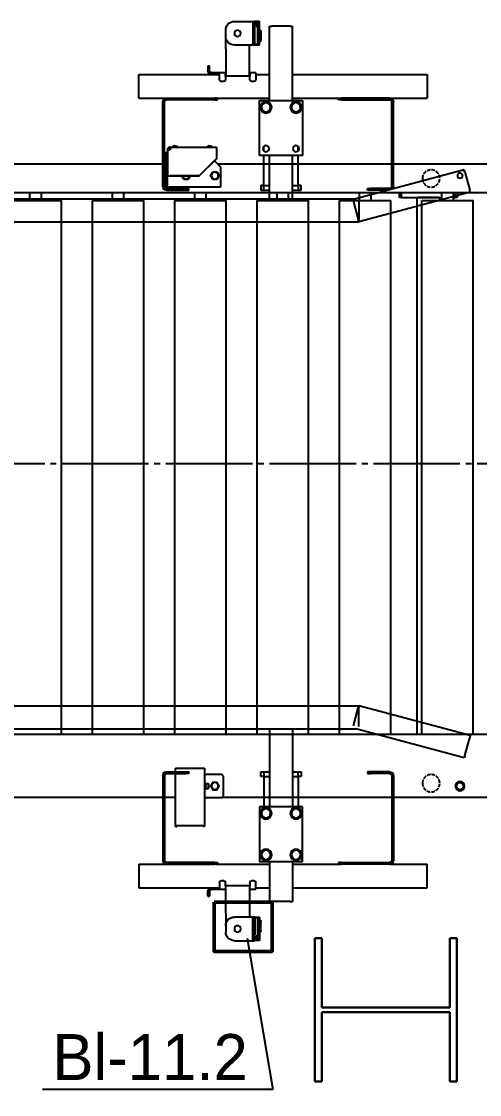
# Model space of a CAD drawing. Header units: millimetres. Extents: x -383313 to -161684, y -117025 to 99224.
# Drawn here: x -330399 to -329605, y 27967 to 29830 of the extents above; entities that cross this region are included whole.
import ezdxf
from ezdxf import colors
from ezdxf.entities.mleader import LeaderData, LeaderLine
from ezdxf.math import Vec2, Vec3

# ---------------------------------------------------------------- set-up
doc = ezdxf.new("R2010")
doc.units = ezdxf.units.MM
doc.header["$MEASUREMENT"] = 0
for name, pattern in [('DASHED', [0.75, 0.5, -0.25]), ('ESKD_shtrih', [4, 3, -1]), ('ESKD_shtrihpunktir', [18, 15, -1, 1, -1])]:
    doc.linetypes.add(name, pattern=pattern)
doc.layers.add('001__КОНСТРУКТИВ__Колонны', color=14, linetype='Continuous')
doc.layers.add('PV-3401', color=7, linetype='Continuous')

# ---------------------------------------------------------------- blocks, each defined once
blk = doc.blocks.new('A$Cdbab0bab')
at = {"color": 3}
for p, q in [((472, 549.1), (472, 544.8)), ((552.3, 549.1), (472, 549.1)), ((472, 544.8), (472, 529.6)), ((479, 550.1), (479, 549.1)), ((480, 550.7), (479.4, 550.4)), ((481.3, 550.5), (481.3, 549.1)), ((482.2, 551.7), (481.4, 550.9)), ((485.1, 551.7), (485.9, 550.9)), ((486, 550.5), (486, 549.1)), ((487.3, 550.7), (487.9, 550.4)), ((488.3, 550.1), (488.3, 549.1)), ((539, 550.1), (539, 549.1)), ((540, 550.7), (539.4, 550.4)), ((541.3, 550.5), (541.3, 549.1)), ((542.2, 551.7), (541.4, 550.9)), ((545.1, 551.7), (545.9, 550.9)), ((546, 550.5), (546, 549.1)), ((547.3, 550.7), (547.9, 550.4)), ((548.3, 550.1), (548.3, 549.1)), ((552.3, 549.1), (555, 549.1)), ((552.3, 549.1), (552.3, 544.8)), ((552.3, 547.1), (555, 547.1)), ((555, 549.1), (555, 547.1)), ((555, 547.1), (557, 547.1)), ((555, 544.7), (555, 547.1)), ((557, 547.1), (557, 544.4)), ((557, 544.4), (557, 499.3)), ((465, 515), (475.7, 525.7)), ((472, 529.6), (472, 529.4)), ((502, 499.7), (472, 529.6)), ((472, 529.4), (502, 499.5)), ((560, 540), (557, 540)), ((560, 540), (560, 520)), ((560, 534.2), (564.7, 534.2)), ((560, 525.7), (564.7, 525.7)), ((564.7, 534.2), (564.7, 525.7)), ((565, 533.9), (564.7, 534.2)), ((565, 526), (564.7, 525.7)), ((565, 526), (565, 533.9)), ((0, 520), (470, 520)), ((465, 515), (465, 480)), ((557, 520), (560, 520)), ((560, 520), (560, 480)), ((560, 520), (1470, 520)), ((502, 499.7), (552.3, 499.7)), ((502, 499.5), (502, 499.7)), ((552.3, 499.5), (502, 499.5)), ((555, 498.8), (555, 499.3)), ((555, 498.8), (557, 498.8)), ((557, 499.3), (557, 498.8)), ((557, 480), (557, 498.8)), ((0, 470), (1865, 470)), ((55, 470), (55, 462)), ((58, 462), (58, 470)), ((61.3, 457), (61.3, 470)), ((81.3, 457), (81.3, 470)), ((152, 470), (152, 462)), ((155, 462), (155, 470)), ((204.2, 457), (204.2, 470)), ((224.2, 457), (224.2, 470)), ((347.1, 457), (347.1, 470)), ((367.1, 457), (367.1, 470)), ((465, 480), (553.7, 480)), ((489.9, 457), (489.9, 470)), ((509.9, 457), (509.9, 470)), ((557, 480), (553.7, 480)), ((557, 480), (560, 480)), ((632.8, 457), (632.8, 470)), ((652.8, 457), (652.8, 470)), ((775.7, 457), (775.7, 470)), ((795.7, 457), (795.7, 470)), ((71.3, 457), (26.8, 457)), ((26.8, -470), (26.8, 457)), ((55, 462), (58, 462)), ((61.3, 462), (58, 462)), ((115.8, 457), (71.3, 457)), ((152, 462), (81.3, 462)), ((85, 462), (85, 457)), ((88, 462), (122, 462)), ((115.8, -470), (115.8, 457)), ((125, 462), (125, -470)), ((152, 462), (155, 462)), ((214.2, 457), (169.7, 457)), ((169.7, -470), (169.7, 457)), ((258.7, 457), (214.2, 457)), ((258.7, -470), (258.7, 457)), ((357.1, 457), (312.6, 457)), ((312.6, -470), (312.6, 457)), ((401.6, 457), (357.1, 457)), ((401.6, -470), (401.6, 457)), ((499.9, 457), (455.4, 457)), ((455.4, 104), (455.4, 457)), ((544.4, 457), (499.9, 457)), ((544.4, 104), (544.4, 457)), ((642.8, 457), (598.3, 457)), ((598.3, -470), (598.3, 457)), ((687.3, 457), (642.8, 457)), ((687.3, -470), (687.3, 457)), ((785.7, 457), (741.2, 457)), ((741.2, -470), (741.2, 457)), ((830.2, 457), (785.7, 457)), ((455.4, -470), (455.4, 104)), ((544.4, -470), (544.4, 104)), ((2000, -470), (0, -470)), ((460, -543), (463, -540)), ((463, -540), (493, -540)), ((493, -529), (493, -628.6)), ((538.3, -528.6), (497.7, -528.6)), ((543, -628.6), (543, -529)), ((460, -577), (460, -543)), ((485.8, -556), (486.1, -555.7)), ((485.8, -556), (485.8, -563.9)), ((486.1, -564.2), (486.1, -555.7)), ((490.8, -555.7), (486.1, -555.7)), ((490.8, -564.2), (490.8, -555.7)), ((492, -556.3), (490.8, -556.3)), ((492, -555), (492, -565)), ((493, -555), (492, -555)), ((463, -580), (460, -577)), ((485.8, -563.9), (486.1, -564.2)), ((490.8, -564.2), (486.1, -564.2)), ((492, -563.7), (490.8, -563.7)), ((493, -565), (492, -565)), ((0, -580), (463, -580)), ((493, -580), (463, -580)), ((543, -580), (1463, -580)), ((493, -628.6), (493, -630.4)), ((493, -630.4), (495, -630.4)), ((495, -628.6), (495, -630.4)), ((538.3, -628.2), (497.7, -628.2)), ((538.3, -628.4), (497.7, -628.4)), ((541, -628.6), (541, -630.4)), ((543, -630.4), (541, -630.4)), ((543, -630.4), (543, -628.6))]:
    blk.add_line(p, q, dxfattribs=at)
at = {"color": 1, "linetype": 'ESKD_shtrihpunktir', "ltscale": 10}
blk.add_line((2000, 0), (0, 0), dxfattribs=at)
at = {"color": 3}
for centre, radius in [((50, 500), 4.5), ((475, 500), 6), ((50, -560), 8), ((50, -560), 6), ((475, -560), 6)]:
    blk.add_circle(centre, radius, dxfattribs=at)
at = {"color": 94, "linetype": 'ESKD_shtrih', "ltscale": 2}
for centre in [(100, 495), (100, -555)]:
    blk.add_circle(centre, 15, dxfattribs=at)
at = {"color": 3}
for centre, radius, start, end in [((525, 500), 6, 184.8667, 355.1333), ((500, -560), 10, 134.427, 156.9261), ((500, -560), 10, 203.0739, 225.573)]:
    blk.add_arc(centre, radius, start, end, dxfattribs=at)
for centre, major_axis, start_param, end_param in [((483.7, 550.7), (3.7, 0), 0.152121, 2.989472), ((483.7, 551.7), (-1.5, 0), 3.229193, 6.195585), ((543.7, 550.7), (3.7, 0), 0.152121, 2.989472), ((543.7, 551.7), (-1.5, 0), 3.229193, 6.195585), ((552.3, 544.4), (-4.7, 0), 3.141593, 4.712389), ((552.3, 499.3), (-4.7, 0), 3.141593, 4.712389), ((552.3, 499.3), (-2.7, 0), 3.141593, 4.712389), ((497.7, -529), (-4.7, 0), 4.712389, 6.283185), ((538.3, -529), (-4.7, 0), 3.141593, 4.712389), ((497.7, -628.6), (4.7, 0), 1.570796, 3.141593), ((497.7, -628.6), (-2.7, 0), 4.712389, 6.283185), ((538.3, -628.6), (4.7, 0), 0, 1.570796), ((538.3, -628.6), (2.7, 0), 0, 1.570796)]:
    blk.add_ellipse(centre, major_axis=major_axis, ratio=0.087156, start_param=start_param, end_param=end_param, dxfattribs=at)
for points, weights in [([(481.3, 550.5), (480.2, 551), (479, 550.1)], [1.10447333225, 1.27533595138, 1.10447333224]), ([(486, 550.5), (483.7, 551.2), (481.3, 550.5)], [1.10447333225, 1.27533595138, 1.10447333224]), ([(488.3, 550.1), (487.1, 551), (486, 550.5)], [1.10447333225, 1.27533595138, 1.10447333224]), ([(541.3, 550.5), (540.2, 551), (539, 550.1)], [1.10447333225, 1.27533595138, 1.10447333224]), ([(546, 550.5), (543.7, 551.2), (541.3, 550.5)], [1.10447333225, 1.27533595138, 1.10447333224]), ([(548.3, 550.1), (547.1, 551), (546, 550.5)], [1.10447333225, 1.27533595138, 1.10447333224]), ([(471.2, 506.5), (469.4, 503.2), (467.5, 500)], [1.2245094272, 1.41394169484, 1.2245094272]), ([(478.8, 506.5), (475, 506.5), (471.2, 506.5)], [1.2245094272, 1.41394169484, 1.2245094272]), ([(482.5, 500), (480.6, 503.2), (478.8, 506.5)], [1.2245094272, 1.41394169484, 1.2245094272]), ([(467.5, 500), (469.4, 496.7), (471.2, 493.5)], [1.2245094272, 1.41394169484, 1.2245094272]), ([(471.2, 493.5), (475, 493.5), (478.8, 493.5)], [1.2245094272, 1.41394169484, 1.2245094272]), ([(478.8, 493.5), (480.6, 496.7), (482.5, 500)], [1.2245094272, 1.41394169484, 1.2245094272]), ([(517.8, 499.5), (519.5, 496.6), (521.2, 493.5)], [1.24912025387, 1.40071239218, 1.2245094272]), ([(521.2, 493.5), (525, 493.5), (528.8, 493.5)], [1.2245094272, 1.41394169484, 1.2245094272]), ([(528.8, 493.5), (530.5, 496.6), (532.2, 499.5)], [1.2245094272, 1.40071239218, 1.24912025387]), ([(46.2, -553.5), (44.4, -556.7), (42.5, -560)], [1.2245094272, 1.41394169484, 1.2245094272]), ([(53.8, -553.5), (50, -553.5), (46.2, -553.5)], [1.2245094272, 1.41394169484, 1.2245094272]), ([(57.5, -560), (55.6, -556.7), (53.8, -553.5)], [1.2245094272, 1.41394169484, 1.2245094272]), ([(467.5, -560), (469.4, -556.7), (471.2, -553.5)], [1.2245094272, 1.41394169484, 1.2245094272]), ([(471.2, -553.5), (475, -553.5), (478.8, -553.5)], [1.2245094272, 1.41394169484, 1.2245094272]), ([(478.8, -553.5), (480.6, -556.7), (482.5, -560)], [1.2245094272, 1.41394169484, 1.2245094272]), ([(42.5, -560), (44.4, -563.2), (46.2, -566.5)], [1.2245094272, 1.41394169484, 1.2245094272]), ([(46.2, -566.5), (50, -566.5), (53.8, -566.5)], [1.2245094272, 1.41394169484, 1.2245094272]), ([(53.8, -566.5), (55.6, -563.2), (57.5, -560)], [1.2245094272, 1.41394169484, 1.2245094272]), ([(471.2, -566.5), (469.4, -563.2), (467.5, -560)], [1.2245094272, 1.41394169484, 1.2245094272]), ([(478.8, -566.5), (475, -566.5), (471.2, -566.5)], [1.2245094272, 1.41394169484, 1.2245094272]), ([(482.5, -560), (480.6, -563.2), (478.8, -566.5)], [1.2245094272, 1.41394169484, 1.2245094272])]:
    blk.add_rational_spline(points, weights, degree=2, dxfattribs=at)
blk = doc.blocks.new('*U205')
at = {"layer": 'PV-3401'}
for p, q in [((15049.8, -3884.2), (15078.5, -3884.2)), ((15078.5, -3884.2), (15081.8, -3884.2)), ((15081.8, -3886.2), (15081.8, -3884.2)), ((15081.8, -3884.2), (15084.8, -3884.2)), ((15084.8, -3886.2), (15081.8, -3886.2)), ((15081.8, -3886.2), (15081.8, -3923.2)), ((15084.8, -3884.2), (15084.8, -3886.2)), ((15087.3, -3884.4), (15084.8, -3884.4)), ((15084.8, -3884.4), (15084.8, -3885.4)), ((15084.8, -3885.4), (15087.3, -3885.4)), ((15084.8, -3886.2), (15084.8, -3923.2)), ((15090.4, -3884.4), (15087.3, -3884.4)), ((15087.3, -3885.4), (15087.3, -3884.4)), ((15087.3, -3892.4), (15087.3, -3885.4)), ((15087.3, -3885.4), (15090.4, -3885.4)), ((15090.4, -3891.4), (15087.3, -3891.4)), ((15087.3, -3892.4), (15090.4, -3892.4)), ((15090.4, -3884.4), (15090.4, -3885.4)), ((15090.4, -3884.5), (15090.5, -3884.5)), ((15090.4, -3891.4), (15090.4, -3885.4)), ((15090.4, -3885.4), (15090.5, -3885.4)), ((15090.4, -3891.4), (15090.4, -3892.4)), ((15090.4, -3891.5), (15090.5, -3891.5)), ((15090.4, -3923.9), (15090.4, -3892.4)), ((15090.4, -3892.4), (15090.5, -3892.4)), ((15093, -3884.4), (15090.5, -3884.4)), ((15090.5, -3884.4), (15090.5, -3885.4)), ((15090.5, -3885.4), (15090.5, -3891.4)), ((15090.5, -3885.4), (15093, -3885.4)), ((15090.5, -3891.4), (15090.5, -3892.4)), ((15093, -3891.4), (15090.5, -3891.4)), ((15090.5, -3892.4), (15093, -3892.4)), ((15090.5, -3892.4), (15090.5, -3923.9)), ((15093, -3884.4), (15093, -3885.4)), ((15093.3, -3884.7), (15093, -3884.4)), ((15093, -3885.4), (15093, -3891.4)), ((15093.3, -3885.6), (15093, -3885.4)), ((15093, -3891.4), (15093, -3892.4)), ((15093.3, -3891.7), (15093, -3891.4)), ((15093, -3892.4), (15093, -3923.9)), ((15093.3, -3892.6), (15093, -3892.4)), ((15093.3, -3885.6), (15093.3, -3884.7)), ((15093.3, -3891.7), (15093.3, -3885.6)), ((15093.3, -3892.6), (15093.3, -3891.7)), ((15093.3, -3923.8), (15093.3, -3892.6)), ((15034.8, -3910.2), (15034.8, -3899.2)), ((15034.8, -3931.6), (15034.8, -3910.2)), ((15084.8, -3894.4), (15085.2, -3894.4)), ((15085.2, -3923.9), (15085.2, -3894.4)), ((15093.3, -3899.4), (15094.4, -3899.4)), ((15093.3, -3906), (15093.3, -3906)), ((15093.3, -3906), (15093.3, -3906.1)), ((15093.4, -3911.6), (15093.4, -3912.9)), ((15093.6, -3902.9), (15093.6, -3909.9)), ((15095.4, -3900.8), (15095.4, -3900.4)), ((15095.4, -3900.4), (15095.4, -3900.5)), ((15095.4, -3900.9), (15095.4, -3914.4)), ((15078.5, -3925.2), (15049.8, -3925.2)), ((15075.8, -3931.6), (15075.8, -3925.2)), ((15081.8, -3925.2), (15078.5, -3925.2)), ((15081.8, -3923.2), (15084.8, -3923.2)), ((15081.8, -3925.2), (15081.8, -3923.2)), ((15084.8, -3925.2), (15081.8, -3925.2)), ((15084.8, -3914.4), (15085.2, -3914.4)), ((15085.2, -3914.4), (15084.8, -3914.4)), ((15084.8, -3915.9), (15085.2, -3915.9)), ((15084.8, -3923.2), (15084.8, -3925.2)), ((15084.8, -3924.3), (15085.2, -3924.3)), ((15084.8, -3924.9), (15085.2, -3924.9)), ((15085, -3914.4), (15085, -3914.4)), ((15090.4, -3923.9), (15085.2, -3923.9)), ((15085.2, -3923.9), (15085.2, -3924.9)), ((15085.2, -3924.9), (15090.4, -3924.9)), ((15090.4, -3923.9), (15090.4, -3924.9)), ((15090.4, -3923.9), (15090.5, -3923.9)), ((15090.4, -3924.9), (15090.5, -3924.9)), ((15093, -3923.9), (15090.5, -3923.9)), ((15090.5, -3923.9), (15090.5, -3924.9)), ((15090.5, -3924.9), (15093, -3924.9)), ((15093.3, -3923.8), (15093, -3923.9)), ((15093, -3923.9), (15093, -3924.9)), ((15093, -3924.9), (15093.3, -3924.6)), ((15093.3, -3916.7), (15093.9, -3916.7)), ((15093.9, -3916.7), (15093.3, -3916.7)), ((15094.4, -3919.4), (15093.3, -3919.4)), ((15093.3, -3924.6), (15093.3, -3923.8)), ((15093.4, -3912.9), (15093.4, -3914.1)), ((15093.9, -3916.7), (15093.9, -3916.7)), ((15094.1, -3916.5), (15094.1, -3914.4)), ((15094.4, -3914.4), (15094.1, -3914.4)), ((15094.1, -3914.4), (15094.1, -3914.4)), ((15094.1, -3916.4), (15094.1, -3914.4)), ((15094.4, -3914.4), (15094.1, -3914.4)), ((15094.1, -3916.4), (15094.1, -3916.5)), ((15094.4, -3914.4), (15095.4, -3914.4)), ((15095.4, -3914.4), (15094.4, -3914.4)), ((15094.6, -3914.4), (15094.6, -3914.4)), ((15095.1, -3914.4), (15095.1, -3914.4)), ((15095.4, -3918.6), (15095.3, -3918.6)), ((15095.4, -3914.4), (15095.4, -3914.4)), ((15095.4, -3914.4), (15095.4, -3916.4)), ((15095.4, -3918.4), (15095.4, -3916.4)), ((15095.4, -3918.6), (15095.4, -3918.4)), ((15034.8, -3931.6), (15034.8, -3936)), ((15034.8, -3936), (15034.8, -3977.3)), ((15075.8, -3936), (15075.8, -3931.6)), ((15075.8, -3977.3), (15075.8, -3936)), ((15003.8, -3961.2), (15003.8, -3964.2)), ((15003.8, -3961.2), (15006.8, -3961.2)), ((15003.8, -3964.2), (15003.8, -3969.9)), ((15006.8, -3964.2), (15006.8, -3961.2)), ((15006.8, -3969.9), (15006.8, -3964.2)), ((15110.6, -4021.7), (15110.6, -3952.2)), ((15110.6, -3952.2), (15114.6, -3952.2)), ((15146.6, -3952.2), (15114.6, -3952.2)), ((15146.6, -3952.2), (15150.6, -3952.2)), ((15150.6, -4021.7), (15150.6, -3952.2)), ((14883.9, -3976.2), (15023.8, -3976.2)), ((14883.9, -3979.7), (14883.9, -3976.2)), ((14883.9, -4013.7), (14883.9, -3979.7)), ((15023.8, -3973.2), (15010.1, -3973.2)), ((15023.8, -3979.5), (15023.8, -3973.2)), ((15034.3, -3973.2), (15023.8, -3973.2)), ((15023.8, -3985.2), (15023.8, -3979.5)), ((15034.3, -3979.5), (15034.3, -3973.2)), ((15034.8, -3973.2), (15034.3, -3973.2)), ((15034.3, -3976.2), (15034.8, -3976.2)), ((15034.3, -3979.5), (15034.3, -3985.2)), ((15034.8, -3977.3), (15034.8, -3979.2)), ((15075.8, -3979.2), (15034.8, -3979.2)), ((15076.3, -3973.2), (15075.8, -3973.2)), ((15075.8, -3976.2), (15076.3, -3976.2)), ((15075.8, -3979.2), (15075.8, -3977.3)), ((15076.3, -3973.2), (15076.3, -3979.5)), ((15086.8, -3973.2), (15076.3, -3973.2)), ((15076.3, -3985.2), (15076.3, -3979.5)), ((15086.8, -3973.2), (15086.8, -3979.5)), ((15086.8, -3976.2), (15110.6, -3976.2)), ((15086.8, -3979.5), (15086.8, -3985.2)), ((15150.6, -3976.2), (15383.9, -3976.2)), ((15383.9, -3976.2), (15383.9, -3979.7)), ((15383.9, -3979.7), (15383.9, -4013.7)), ((15031.3, -3988.2), (15026.8, -3988.2)), ((15083.8, -3988.2), (15079.3, -3988.2)), ((14883.9, -4017.2), (14883.9, -4013.7)), ((14883.9, -4017.2), (14931.9, -4017.2)), ((14925.6, -4170.9), (14925.6, -4023.5)), ((14928.6, -4170.9), (14928.6, -4023.5)), ((14931.9, -4017.2), (15015.6, -4017.2)), ((15015.6, -4020.2), (14931.9, -4020.2)), ((15018.6, -4017.2), (15015.6, -4017.2)), ((15015.6, -4017.2), (15015.6, -4020.2)), ((15015.6, -4020.2), (15020.6, -4020.2)), ((15018.6, -4017.2), (15110.6, -4017.2)), ((15020.6, -4020.2), (15020.6, -4017.2)), ((15093.1, -4021.7), (15168.1, -4021.7)), ((15093.1, -4116.7), (15093.1, -4021.7)), ((15150.6, -4017.2), (15232.6, -4017.2)), ((15168.1, -4021.7), (15168.1, -4116.7)), ((15230.6, -4020.2), (15230.6, -4017.2)), ((15235.6, -4020.2), (15230.6, -4020.2)), ((15232.6, -4017.2), (15235.6, -4017.2)), ((15235.6, -4017.2), (15235.6, -4020.2)), ((15319.3, -4017.2), (15235.6, -4017.2)), ((15235.6, -4020.2), (15319.3, -4020.2)), ((15319.3, -4017.2), (15383.9, -4017.2)), ((15322.6, -4170.9), (15322.6, -4023.5)), ((15325.6, -4170.9), (15325.6, -4023.5)), ((15383.9, -4013.7), (15383.9, -4017.2)), ((15168.1, -4116.7), (15093.1, -4116.7)), ((15100.6, -4169.2), (15100.6, -4116.7)), ((15110.6, -4252.2), (15110.6, -4116.7)), ((15150.6, -4252.2), (15150.6, -4116.7)), ((15160.6, -4169.2), (15160.6, -4116.7)), ((15100.6, -4169.2), (15095.6, -4169.2)), ((15095.6, -4169.2), (15095.6, -4177.2)), ((15100.6, -4177.2), (15100.6, -4169.2)), ((15100.6, -4169.2), (15110.6, -4169.2)), ((15150.6, -4169.2), (15160.6, -4169.2)), ((15160.6, -4169.2), (15160.6, -4177.2)), ((15165.6, -4169.2), (15160.6, -4169.2)), ((15165.6, -4177.2), (15165.6, -4169.2)), ((14931.9, -4174.2), (14965.6, -4174.2)), ((14931.9, -4177.2), (14965.6, -4177.2)), ((14970.6, -4174.2), (14965.6, -4174.2)), ((14965.6, -4174.2), (14965.6, -4177.2)), ((14965.6, -4177.2), (14970.6, -4177.2)), ((14970.6, -4177.2), (14970.6, -4174.2)), ((15095.6, -4177.2), (15100.6, -4177.2)), ((15100.6, -4177.2), (15110.6, -4177.2)), ((15150.6, -4177.2), (15160.6, -4177.2)), ((15160.6, -4177.2), (15165.6, -4177.2)), ((15280.6, -4177.2), (15280.6, -4174.2)), ((15280.6, -4174.2), (15285.6, -4174.2)), ((15285.6, -4177.2), (15280.6, -4177.2)), ((15319.3, -4174.2), (15285.6, -4174.2)), ((15285.6, -4174.2), (15285.6, -4177.2)), ((15319.3, -4177.2), (15285.6, -4177.2)), ((15448.5, -4201.8), (15260.4, -4252.2)), ((15449.5, -4205.7), (15448.5, -4201.8)), ((15449.5, -4205.7), (15457.8, -4236.6)), ((15458.8, -4240.4), (15265.6, -4292.2)), ((15458.8, -4240.4), (15457.8, -4236.6)), ((13720.9, -4252.2), (15260.4, -4252.2)), ((15256.3, -4257.4), (15264.6, -4288.3)), ((15265.6, -4256.2), (15265.6, -4288.2)), ((13715.6, -4292.2), (15265.6, -4292.2)), ((15265.6, -4292.2), (15264.6, -4288.3)), ((15265.6, -4292.2), (15265.6, -4288.2)), ((13715.6, -5132.2), (15265.6, -5132.2)), ((15256.3, -5167), (15264.6, -5136.1)), ((15265.6, -5132.2), (15264.6, -5136.1)), ((15458.8, -5184), (15265.6, -5132.2)), ((15265.6, -5132.2), (15265.6, -5136.2)), ((15265.6, -5168.2), (15265.6, -5136.2)), ((13720.9, -5172.2), (15260.4, -5172.2)), ((15110.6, -5172.2), (15110.6, -5247.7)), ((15150.6, -5172.2), (15150.6, -5247.7)), ((15448.5, -5222.6), (15260.4, -5172.2)), ((14925.6, -5193.5), (14925.6, -5340.9)), ((14928.6, -5193.5), (14928.6, -5340.9)), ((14931.9, -5187.2), (14965.6, -5187.2)), ((14931.9, -5190.2), (14965.6, -5190.2)), ((14965.6, -5187.2), (14970.6, -5187.2)), ((14965.6, -5190.2), (14965.6, -5187.2)), ((14970.6, -5190.2), (14965.6, -5190.2)), ((14970.6, -5187.2), (14970.6, -5190.2)), ((15095.6, -5187.2), (15100.6, -5187.2)), ((15095.6, -5195.2), (15095.6, -5187.2)), ((15100.6, -5195.2), (15095.6, -5195.2)), ((15100.6, -5187.2), (15110.6, -5187.2)), ((15100.6, -5187.2), (15100.6, -5195.2)), ((15100.6, -5195.2), (15100.6, -5247.7)), ((15100.6, -5195.2), (15110.6, -5195.2)), ((15150.6, -5187.2), (15160.6, -5187.2)), ((15150.6, -5195.2), (15160.6, -5195.2)), ((15160.6, -5187.2), (15165.6, -5187.2)), ((15160.6, -5195.2), (15160.6, -5187.2)), ((15160.6, -5195.2), (15160.6, -5247.7)), ((15165.6, -5195.2), (15160.6, -5195.2)), ((15165.6, -5187.2), (15165.6, -5195.2)), ((15280.6, -5187.2), (15280.6, -5190.2)), ((15285.6, -5187.2), (15280.6, -5187.2)), ((15280.6, -5190.2), (15285.6, -5190.2)), ((15285.6, -5190.2), (15285.6, -5187.2)), ((15316.3, -5187.2), (15285.6, -5187.2)), ((15319.3, -5190.2), (15285.6, -5190.2)), ((15322.6, -5193.5), (15322.6, -5340.9)), ((15325.6, -5193.5), (15325.6, -5340.9)), ((15449.5, -5218.7), (15457.8, -5187.8)), ((15458.8, -5184), (15457.8, -5187.8)), ((15449.5, -5218.7), (15448.5, -5222.6)), ((15093.1, -5247.7), (15093.1, -5342.7)), ((15168.1, -5247.7), (15093.1, -5247.7)), ((15168.1, -5342.7), (15168.1, -5247.7)), ((15100.6, -5255.4), (15100.6, -5263)), ((15160.6, -5255.4), (15160.6, -5263)), ((14883.9, -5347.2), (14931.9, -5347.2)), ((14883.9, -5347.2), (14883.9, -5350.7)), ((15015.6, -5344.2), (14931.9, -5344.2)), ((14931.9, -5347.2), (15015.6, -5347.2)), ((15015.6, -5344.2), (15020.6, -5344.2)), ((15015.6, -5347.2), (15015.6, -5344.2)), ((15018.6, -5347.2), (15015.6, -5347.2)), ((15018.6, -5347.2), (15110.6, -5347.2)), ((15020.6, -5344.2), (15020.6, -5347.2)), ((15093.1, -5342.7), (15168.1, -5342.7)), ((15110.6, -5342.7), (15110.6, -5472.2)), ((15150.6, -5342.7), (15150.6, -5472.2)), ((15150.6, -5347.2), (15232.6, -5347.2)), ((15235.6, -5344.2), (15230.6, -5344.2)), ((15230.6, -5344.2), (15230.6, -5347.2)), ((15232.6, -5347.2), (15235.6, -5347.2)), ((15235.6, -5344.2), (15319.3, -5344.2)), ((15235.6, -5347.2), (15235.6, -5344.2)), ((15319.3, -5347.2), (15235.6, -5347.2)), ((15319.3, -5347.2), (15383.9, -5347.2)), ((15383.9, -5350.7), (15383.9, -5347.2)), ((14883.9, -5350.7), (14883.9, -5384.7)), ((15383.9, -5384.7), (15383.9, -5350.7)), ((15023.8, -5379.2), (15023.8, -5384.9)), ((15031.3, -5376.2), (15026.8, -5376.2)), ((15034.3, -5384.9), (15034.3, -5379.2)), ((15076.3, -5379.2), (15076.3, -5384.9)), ((15083.8, -5376.2), (15079.3, -5376.2)), ((15086.8, -5384.9), (15086.8, -5379.2)), ((14883.9, -5384.7), (14883.9, -5388.2)), ((14883.9, -5388.2), (15023.8, -5388.2)), ((15003.8, -5400.2), (15003.8, -5394.5)), ((15003.8, -5403.2), (15003.8, -5400.2)), ((15006.8, -5394.5), (15006.8, -5400.2)), ((15006.8, -5400.2), (15006.8, -5403.2)), ((15023.8, -5391.2), (15010.1, -5391.2)), ((15023.8, -5384.9), (15023.8, -5391.2)), ((15034.3, -5391.2), (15023.8, -5391.2)), ((15034.3, -5384.9), (15034.3, -5391.2)), ((15034.3, -5388.2), (15034.8, -5388.2)), ((15034.8, -5391.2), (15034.3, -5391.2)), ((15075.8, -5385.2), (15034.8, -5385.2)), ((15034.8, -5387), (15034.8, -5385.2)), ((15034.8, -5428.3), (15034.8, -5387)), ((15075.8, -5385.2), (15075.8, -5387)), ((15075.8, -5387), (15075.8, -5428.3)), ((15075.8, -5388.2), (15076.3, -5388.2)), ((15076.3, -5391.2), (15075.8, -5391.2)), ((15076.3, -5391.2), (15076.3, -5384.9)), ((15086.8, -5391.2), (15076.3, -5391.2)), ((15086.8, -5391.2), (15086.8, -5384.9)), ((15086.8, -5388.2), (15110.6, -5388.2)), ((15150.6, -5388.2), (15383.9, -5388.2)), ((15383.9, -5388.2), (15383.9, -5384.7)), ((15003.8, -5403.2), (15006.8, -5403.2)), ((15034.8, -5432.8), (15034.8, -5428.3)), ((15034.8, -5432.8), (15034.8, -5454.2)), ((15078.5, -5439.2), (15049.8, -5439.2)), ((15075.8, -5428.3), (15075.8, -5432.8)), ((15075.8, -5432.8), (15075.8, -5439.2)), ((15081.8, -5439.2), (15078.5, -5439.2)), ((15081.8, -5439.2), (15081.8, -5441.2)), ((15084.8, -5439.2), (15081.8, -5439.2)), ((15084.8, -5441.2), (15084.8, -5439.2)), ((15084.8, -5439.4), (15085.2, -5439.4)), ((15084.8, -5440.1), (15085.2, -5440.1)), ((15085.2, -5439.4), (15090.4, -5439.4)), ((15085.2, -5440.4), (15085.2, -5439.4)), ((15090.4, -5440.4), (15090.4, -5439.4)), ((15090.4, -5439.5), (15090.5, -5439.5)), ((15090.5, -5439.4), (15093, -5439.4)), ((15090.5, -5440.4), (15090.5, -5439.4)), ((15093, -5440.4), (15093, -5439.4)), ((15093, -5439.4), (15093.3, -5439.7)), ((15093.3, -5439.7), (15093.3, -5440.6)), ((15034.8, -5454.2), (15034.8, -5465.2)), ((15081.8, -5441.2), (15084.8, -5441.2)), ((15081.8, -5478.2), (15081.8, -5441.2)), ((15084.8, -5478.2), (15084.8, -5441.2)), ((15084.8, -5448.5), (15085.2, -5448.5)), ((15084.8, -5450), (15085.2, -5450)), ((15085.2, -5450), (15084.8, -5450)), ((15085, -5450), (15085, -5450)), ((15090.4, -5440.4), (15085.2, -5440.4)), ((15085.2, -5440.4), (15085.2, -5470)), ((15090.4, -5440.4), (15090.4, -5471.9)), ((15090.4, -5440.4), (15090.5, -5440.4)), ((15093, -5440.4), (15090.5, -5440.4)), ((15090.5, -5471.9), (15090.5, -5440.4)), ((15093, -5471.9), (15093, -5440.4)), ((15093.3, -5440.6), (15093, -5440.4)), ((15093.3, -5440.6), (15093.3, -5471.8)), ((15094.4, -5445), (15093.3, -5445)), ((15093.3, -5447.7), (15093.9, -5447.7)), ((15093.9, -5447.7), (15093.3, -5447.7)), ((15093.3, -5458.4), (15093.3, -5458.3)), ((15093.3, -5458.4), (15093.3, -5458.4)), ((15093.4, -5451.5), (15093.4, -5450.2)), ((15093.4, -5452.7), (15093.4, -5451.5)), ((15093.6, -5461.5), (15093.6, -5454.5)), ((15093.9, -5447.7), (15093.9, -5447.7)), ((15094.1, -5447.9), (15094.1, -5450)), ((15094.1, -5448), (15094.1, -5447.9)), ((15094.1, -5448), (15094.1, -5450)), ((15094.4, -5450), (15094.1, -5450)), ((15094.1, -5450), (15094.1, -5450)), ((15094.4, -5450), (15094.1, -5450)), ((15094.4, -5450), (15095.4, -5450)), ((15095.4, -5450), (15094.4, -5450)), ((15094.6, -5450), (15094.6, -5450)), ((15095.1, -5450), (15095.1, -5450)), ((15095.4, -5445.8), (15095.3, -5445.8)), ((15095.4, -5445.8), (15095.4, -5446)), ((15095.4, -5446), (15095.4, -5448)), ((15095.4, -5450), (15095.4, -5448)), ((15095.4, -5463.5), (15095.4, -5450)), ((15095.4, -5450), (15095.4, -5450)), ((15084.8, -5470), (15085.2, -5470)), ((15087.3, -5471.9), (15087.3, -5478.9)), ((15087.3, -5471.9), (15090.4, -5471.9)), ((15090.4, -5472.9), (15087.3, -5472.9)), ((15090.4, -5472.9), (15090.4, -5471.9)), ((15090.4, -5471.9), (15090.5, -5471.9)), ((15090.4, -5472.9), (15090.4, -5478.9)), ((15090.4, -5472.9), (15090.5, -5472.9)), ((15090.5, -5471.9), (15093, -5471.9)), ((15090.5, -5472.9), (15090.5, -5471.9)), ((15090.5, -5478.9), (15090.5, -5472.9)), ((15093, -5472.9), (15090.5, -5472.9)), ((15093.3, -5471.8), (15093, -5471.9)), ((15093, -5472.9), (15093, -5471.9)), ((15093.3, -5472.6), (15093, -5472.9)), ((15093, -5478.9), (15093, -5472.9)), ((15093.3, -5465), (15094.4, -5465)), ((15093.3, -5471.8), (15093.3, -5472.6)), ((15093.3, -5472.6), (15093.3, -5478.8)), ((15095.4, -5463.6), (15095.4, -5464)), ((15095.4, -5464), (15095.4, -5463.9)), ((15110.6, -5472.2), (15114.6, -5472.2)), ((15146.6, -5472.2), (15114.6, -5472.2)), ((15146.6, -5472.2), (15150.6, -5472.2)), ((15049.8, -5480.2), (15078.5, -5480.2)), ((15078.5, -5480.2), (15081.8, -5480.2)), ((15084.8, -5478.2), (15081.8, -5478.2)), ((15081.8, -5478.2), (15081.8, -5480.2)), ((15081.8, -5480.2), (15084.8, -5480.2)), ((15084.8, -5480.2), (15084.8, -5478.2)), ((15084.8, -5478.9), (15087.3, -5478.9)), ((15084.8, -5479.9), (15084.8, -5478.9)), ((15087.3, -5479.9), (15084.8, -5479.9)), ((15087.3, -5478.9), (15090.4, -5478.9)), ((15087.3, -5478.9), (15087.3, -5479.9)), ((15090.4, -5479.9), (15087.3, -5479.9)), ((15090.4, -5479.9), (15090.4, -5478.9)), ((15090.4, -5478.9), (15090.5, -5478.9)), ((15090.4, -5479.9), (15090.5, -5479.9)), ((15090.5, -5479.9), (15090.5, -5478.9)), ((15090.5, -5478.9), (15093, -5478.9)), ((15093, -5479.9), (15090.5, -5479.9)), ((15093.3, -5478.8), (15093, -5478.9)), ((15093, -5479.9), (15093, -5478.9)), ((15093.3, -5479.6), (15093, -5479.9)), ((15093.3, -5478.8), (15093.3, -5479.6))]:
    blk.add_line(p, q, dxfattribs=at)
for centre, radius in [((15055.3, -3904.7), 5.5), ((15104.6, -4033.2), 10), ((15156.6, -4033.2), 10), ((15104.6, -4033.2), 8), ((15156.6, -4033.2), 8), ((15104.6, -4105.2), 10), ((15104.6, -4105.2), 8), ((15156.6, -4105.2), 10), ((15156.6, -4105.2), 8), ((15104.6, -5259.2), 5.5), ((15156.6, -5259.2), 5.5), ((15104.6, -5331.2), 10), ((15104.6, -5331.2), 8), ((15156.6, -5331.2), 10), ((15156.6, -5331.2), 8), ((15055.3, -5459.7), 5.5)]:
    blk.add_circle(centre, radius, dxfattribs=at)
for centre, radius, start, end in [((15049.8, -3899.2), 15, 90, 180), ((15049.8, -3910.2), 15, 180, 270), ((15085.8, -3900.4), 1, 126.8699, 171.8904), ((15092.6, -3902.9), 1, 360, 45.573), ((15092.6, -3909.9), 1, 314.427, 360), ((15092.1, -3912.9), 1.8, 43.7617, 48.1897), ((15094.4, -3900.4), 1, 360, 90), ((15092.1, -3912.9), 1.8, -48.1897, -43.7617), ((15093.9, -3916.5), 0.2, -90, 0), ((15094.4, -3918.4), 1, 270, 360), ((15010.1, -3969.9), 6.3, 180, 270), ((15010.1, -3969.9), 3.3, 180, 270), ((15026.8, -3985.2), 3, 180, 270), ((15031.3, -3985.2), 3, 270, 360), ((15079.3, -3985.2), 3, 180, 270), ((15083.8, -3985.2), 3, -90, 0), ((14931.9, -4023.5), 6.3, 90, 180), ((14931.9, -4023.5), 3.3, 90, 180), ((15319.3, -4023.5), 6.3, 0, 90), ((15319.3, -4023.5), 3.3, 360, 90), ((14931.9, -4170.9), 6.3, 180, 270), ((14931.9, -4170.9), 3.3, 180, 270), ((15319.3, -4170.9), 3.3, 270, 0), ((15319.3, -4170.9), 6.3, -90, 0), ((14931.9, -5193.5), 6.3, 90, 180), ((14931.9, -5193.5), 3.3, 90, 180), ((15319.3, -5193.5), 3.3, 0, 90), ((15319.3, -5193.5), 6.3, 360, 42.4882), ((14931.9, -5340.9), 6.3, 180, 270), ((14931.9, -5340.9), 3.3, 180, 270), ((15319.3, -5340.9), 3.3, -90, 0), ((15319.3, -5340.9), 6.3, 270, 360), ((15026.8, -5379.2), 3, 90, 180), ((15031.3, -5379.2), 3, 360, 90), ((15079.3, -5379.2), 3, 90, 180), ((15083.8, -5379.2), 3, 360, 90), ((15010.1, -5394.5), 6.3, 90, 180), ((15010.1, -5394.5), 3.3, 90, 180), ((15049.8, -5454.2), 15, 90, 180), ((15092.1, -5451.5), 1.8, 43.7617, 48.1897), ((15092.1, -5451.5), 1.8, 311.8103, 316.2383), ((15092.6, -5454.5), 1, 0, 45.573), ((15093.9, -5447.9), 0.2, 360, 90), ((15094.4, -5446), 1, 0, 90), ((15049.8, -5465.2), 15, 180, 270), ((15085.8, -5464), 1, 188.1096, 233.1301), ((15092.6, -5461.5), 1, -45.573, 0), ((15094.4, -5464), 1, -90, 0)]:
    blk.add_arc(centre, radius, start, end, dxfattribs=at)
for points, knots in [([(15095.4, -3900.4), (15095.4, -3900.4), (15095.4, -3900.4), (15095.3, -3900.4), (15095.3, -3900.4), (15095.3, -3900.4)], [-0.74236815, -0.74236815, -0.74236815, -0.74236815, -0.70256014, -0.70256014, -0.69530144, -0.69530144, -0.69530144, -0.69530144]), ([(15095.3, -3900.4), (15095.4, -3900.5), (15095.4, -3900.6), (15095.4, -3900.7), (15095.4, -3900.8), (15095.4, -3900.9)], [0, 0, 0, 0, 0.5, 0.5, 1, 1, 1, 1]), ([(15094.1, -3916.5), (15094.1, -3916.5), (15094.1, -3916.6), (15094, -3916.6), (15094, -3916.6), (15094, -3916.7), (15094, -3916.7), (15093.9, -3916.7), (15093.9, -3916.7), (15093.9, -3916.7)], [-0.09048, -0.09048, -0.09048, -0.09048, -0.08293134, -0.08293134, -0.07538268, -0.07538268, -0.06784607, -0.06784607, -0.06030946, -0.06030946, -0.06030946, -0.06030946]), ([(15094.1, -5447.9), (15094.1, -5447.9), (15094.1, -5447.8), (15094, -5447.8), (15094, -5447.8), (15094, -5447.7), (15094, -5447.7), (15093.9, -5447.7), (15093.9, -5447.7), (15093.9, -5447.7)], [-0.09048, -0.09048, -0.09048, -0.09048, -0.08293134, -0.08293134, -0.07538268, -0.07538268, -0.06784607, -0.06784607, -0.06030946, -0.06030946, -0.06030946, -0.06030946]), ([(15095.3, -5464), (15095.4, -5463.9), (15095.4, -5463.8), (15095.4, -5463.7), (15095.4, -5463.6), (15095.4, -5463.5)], [0, 0, 0, 0, 0.5, 0.5, 1, 1, 1, 1]), ([(15095.4, -5464), (15095.4, -5464), (15095.4, -5464), (15095.3, -5464), (15095.3, -5464), (15095.3, -5464)], [-0.74236815, -0.74236815, -0.74236815, -0.74236815, -0.70256014, -0.70256014, -0.69530144, -0.69530144, -0.69530144, -0.69530144])]:
    blk.add_open_spline(points, degree=3, knots=knots, dxfattribs=at)
for points in [[(15094.8, -4033.2), (15097.3, -4028.9), (15099.7, -4024.7)], [(15099.7, -4041.7), (15097.3, -4037.4), (15094.8, -4033.2)], [(15099.7, -4024.7), (15104.6, -4024.7), (15109.5, -4024.7)], [(15109.5, -4041.7), (15104.6, -4041.7), (15099.7, -4041.7)], [(15109.5, -4024.7), (15112, -4028.9), (15114.4, -4033.2)], [(15114.4, -4033.2), (15112, -4037.4), (15109.5, -4041.7)], [(15151.7, -4024.7), (15149.3, -4028.9), (15146.8, -4033.2)], [(15146.8, -4033.2), (15149.3, -4037.4), (15151.7, -4041.7)], [(15161.5, -4024.7), (15156.6, -4024.7), (15151.7, -4024.7)], [(15151.7, -4041.7), (15156.6, -4041.7), (15161.5, -4041.7)], [(15166.4, -4033.2), (15164, -4028.9), (15161.5, -4024.7)], [(15161.5, -4041.7), (15164, -4037.4), (15166.4, -4033.2)], [(15099.7, -4096.7), (15097.3, -4100.9), (15094.8, -4105.2)], [(15109.5, -4096.7), (15104.6, -4096.7), (15099.7, -4096.7)], [(15114.4, -4105.2), (15112, -4100.9), (15109.5, -4096.7)], [(15146.8, -4105.2), (15149.3, -4100.9), (15151.7, -4096.7)], [(15151.7, -4096.7), (15156.6, -4096.7), (15161.5, -4096.7)], [(15161.5, -4096.7), (15164, -4100.9), (15166.4, -4105.2)], [(15094.8, -4105.2), (15097.3, -4109.4), (15099.7, -4113.7)], [(15099.7, -4113.7), (15104.6, -4113.7), (15109.5, -4113.7)], [(15109.5, -4113.7), (15112, -4109.4), (15114.4, -4105.2)], [(15151.7, -4113.7), (15149.3, -4109.4), (15146.8, -4105.2)], [(15161.5, -4113.7), (15156.6, -4113.7), (15151.7, -4113.7)], [(15166.4, -4105.2), (15164, -4109.4), (15161.5, -4113.7)], [(15099.7, -5322.7), (15097.3, -5326.9), (15094.8, -5331.2)], [(15109.5, -5322.7), (15104.6, -5322.7), (15099.7, -5322.7)], [(15114.4, -5331.2), (15112, -5326.9), (15109.5, -5322.7)], [(15146.8, -5331.2), (15149.3, -5326.9), (15151.7, -5322.7)], [(15151.7, -5322.7), (15156.6, -5322.7), (15161.5, -5322.7)], [(15161.5, -5322.7), (15164, -5326.9), (15166.4, -5331.2)], [(15094.8, -5331.2), (15097.3, -5335.4), (15099.7, -5339.7)], [(15099.7, -5339.7), (15104.6, -5339.7), (15109.5, -5339.7)], [(15109.5, -5339.7), (15112, -5335.4), (15114.4, -5331.2)], [(15151.7, -5339.7), (15149.3, -5335.4), (15146.8, -5331.2)], [(15161.5, -5339.7), (15156.6, -5339.7), (15151.7, -5339.7)], [(15166.4, -5331.2), (15164, -5335.4), (15161.5, -5339.7)]]:
    blk.add_rational_spline(points, [1.22364575665, 1.41294441399, 1.22364575665], degree=2, dxfattribs=at)

msp = doc.modelspace()

# ---------------------------------------------------------------- linework, layer by layer
at = {"lineweight": 50, "ltscale": 100}
msp.add_lwpolyline([(-330065.24326, 28300.98206), (-329964.64002, 28300.98206), (-329964.64002, 28215.52887), (-330065.24326, 28215.52887)], close=True, dxfattribs=at)
at = {"layer": '001__КОНСТРУКТИВ__Колонны', "linetype": 'Continuous', "lineweight": 30}
for p, q in [((-329890.49868, 27989.55198), (-329890.49868, 28238.55198)), ((-329890.49868, 28238.55198), (-329878.39868, 28238.55198)), ((-329878.39868, 28238.55198), (-329878.39868, 28118.05198)), ((-329656.59868, 28118.05198), (-329656.59868, 28238.55198)), ((-329656.59868, 28238.55198), (-329644.49868, 28238.55198)), ((-329644.49868, 28238.55198), (-329644.49868, 27989.55198)), ((-329878.39868, 28118.05198), (-329656.59868, 28118.05198)), ((-329656.59868, 28110.05198), (-329878.39868, 28110.05198)), ((-329878.39868, 28110.05198), (-329878.39868, 27989.55198)), ((-329656.59868, 27989.55198), (-329656.59868, 28110.05198)), ((-329878.39868, 27989.55198), (-329890.49868, 27989.55198)), ((-329644.49868, 27989.55198), (-329656.59868, 27989.55198))]:
    msp.add_line(p, q, dxfattribs=at)

# ---------------------------------------------------------------- block references
at = {"linetype": 'DASHED', "xscale": -1}
msp.add_blockref('A$Cdbab0bab', (-329588.95318, 29062.55053), dxfattribs=at)
at = {"layer": 'PV-3401', "xscale": -1, "rotation": 180}
msp.add_blockref('*U205', (-345079.88447, 24350.0024), dxfattribs=at)

# ---------------------------------------------------------------- leaders
at = {"ltscale": 100}
ml = msp.add_multileader_mtext('Standard', dxfattribs=at)
ml.set_content('Bl-11.2', color=256)
ml.set_leader_properties()
ml.build(insert=Vec2(0, 0))
ml.multileader.update_dxf_attribs({"text_right_attachment_type": 6, "dogleg_length": 0.36, "arrow_head_size": 0.18})
ctx = ml.context
ctx.base_point, ctx.char_height, ctx.arrow_head_size, ctx.landing_gap_size, ctx.plane_origin = Vec3(-330393.56606, 28032.04593), 80, 0.18, 0.09, Vec3(-331664.74887, 27407.57804)
ctx.right_attachment, ctx.text_align_type = 6, 2
notes = []
notes.append((ctx, [(1, (1, 1, 0), (-329963.67983, 27976.04593), (-1, 0), 43.03956, [(0, [(-330008.15887, 28238.50684)], 0, [])])]))
ctx.mtext.insert, ctx.mtext.alignment, ctx.mtext.flow_direction = Vec3(-330006.80939, 28072.04593), 3, 5
for ctx, leaders in notes:
    for number, flags, end, landing, length, lines in leaders:
        leader = LeaderData()
        leader.index, (leader.has_last_leader_line, leader.has_dogleg_vector, leader.attachment_direction) = number, flags
        leader.last_leader_point, leader.dogleg_vector, leader.dogleg_length = Vec3(end), Vec3(landing), length
        for number, points, colour, breaks in lines:
            line = LeaderLine()
            line.index, line.vertices, line.color, line.breaks = number, Vec3.list(points), colors.encode_raw_color(colour), breaks
            leader.lines.append(line)
        ctx.leaders.append(leader)

doc.saveas('drawing.dxf')
